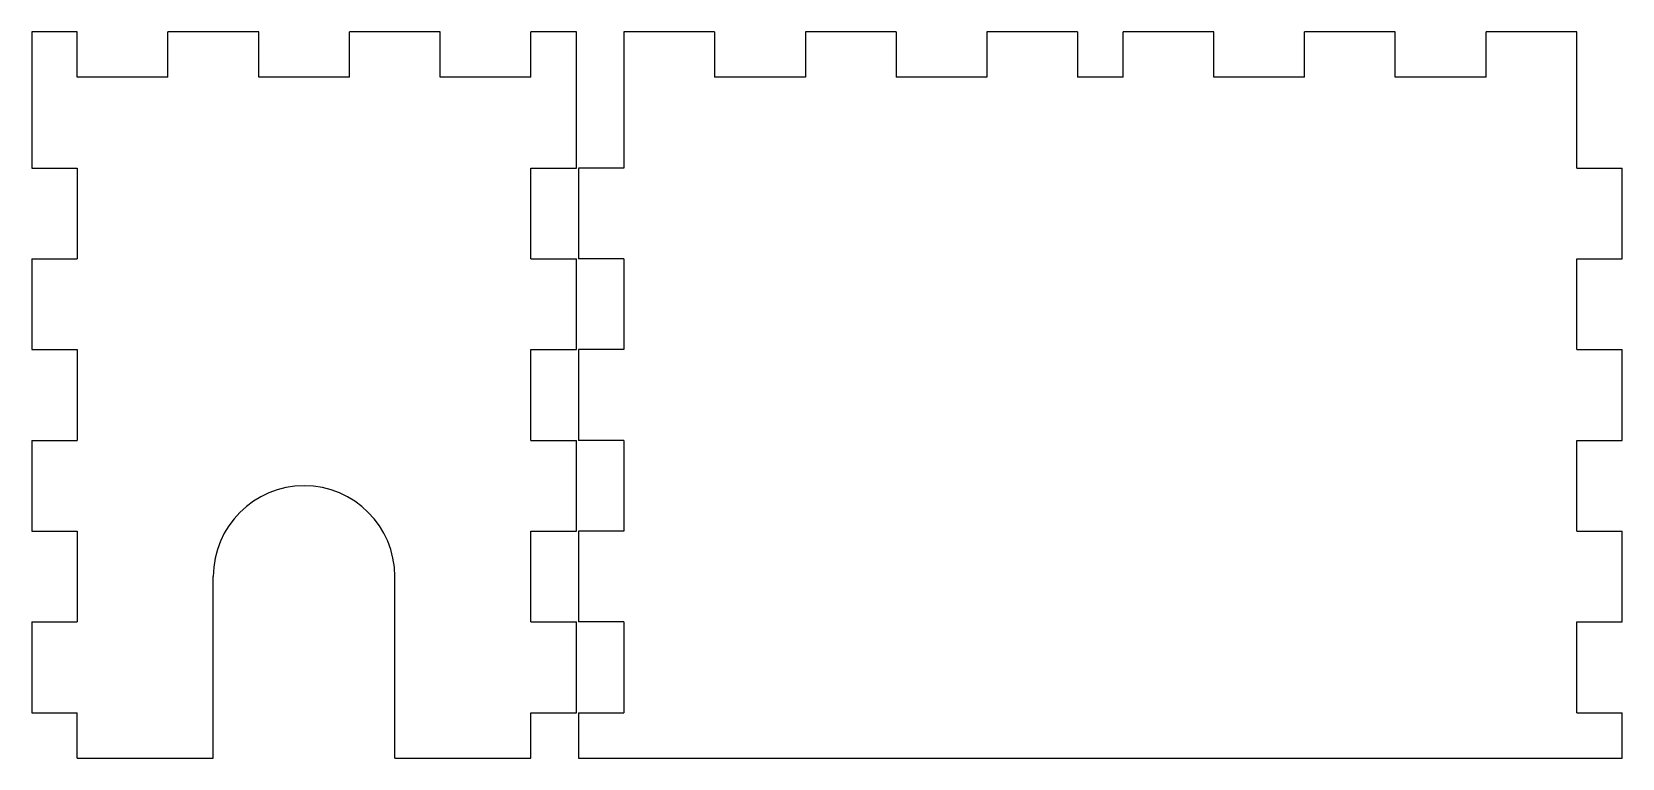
# Model space of a CAD drawing. Extents: x 0 to 223, y 0 to 102.
import ezdxf

# ---------------------------------------------------------------- set-up
doc = ezdxf.new("R2010")
doc.units = 0
doc.layers.add('CAD', color=7, linetype='CONTINUOUS')

msp = doc.modelspace()

# ---------------------------------------------------------------- linework, layer by layer
at = {"layer": 'CAD', "color": 5, "linetype": 'CONTINUOUS'}
for p, q in [((0, 101.6), (0, 82.55)), ((6.35, 101.6), (0, 101.6)), ((6.35, 95.25), (6.35, 101.6)), ((19.05, 95.25), (19.05, 101.6)), ((31.75, 101.6), (19.05, 101.6)), ((31.75, 95.25), (31.75, 101.6)), ((44.45, 95.25), (44.45, 101.6)), ((57.15, 101.6), (44.45, 101.6)), ((57.15, 95.25), (57.15, 101.6)), ((76.2, 101.6), (69.85, 101.6)), ((69.85, 95.25), (69.85, 101.6)), ((76.2, 82.55), (76.2, 101.6)), ((82.85, 101.6), (82.85, 95.25)), ((95.55, 101.6), (82.85, 101.6)), ((95.55, 101.6), (95.55, 95.25)), ((108.25, 101.6), (108.25, 95.25)), ((120.95, 101.6), (108.25, 101.6)), ((120.95, 101.6), (120.95, 95.25)), ((133.65, 101.6), (133.65, 95.25)), ((146.35, 101.6), (133.65, 101.6)), ((146.35, 101.6), (146.35, 95.25)), ((152.7, 95.25), (152.7, 101.6)), ((165.4, 101.6), (152.7, 101.6)), ((165.4, 95.25), (165.4, 101.6)), ((178.1, 95.25), (178.1, 101.6)), ((190.8, 101.6), (178.1, 101.6)), ((190.8, 95.25), (190.8, 101.6)), ((216.2, 101.6), (203.5, 101.6)), ((203.5, 95.25), (203.5, 101.6)), ((216.2, 95.25), (216.2, 101.6)), ((19.05, 95.25), (6.35, 95.25)), ((44.45, 95.25), (31.75, 95.25)), ((69.85, 95.25), (57.15, 95.25)), ((82.85, 95.25), (82.85, 82.55)), ((108.25, 95.25), (95.55, 95.25)), ((133.65, 95.25), (120.95, 95.25)), ((152.7, 95.25), (146.35, 95.25)), ((178.1, 95.25), (165.4, 95.25)), ((203.5, 95.25), (190.8, 95.25)), ((216.2, 82.55), (216.2, 95.25)), ((0, 82.55), (6.35, 82.55)), ((6.35, 82.55), (6.35, 69.85)), ((69.85, 82.55), (76.2, 82.55)), ((69.85, 69.85), (69.85, 82.55)), ((82.85, 82.55), (76.5, 82.55)), ((76.5, 82.55), (76.5, 69.85)), ((216.2, 82.55), (222.55, 82.55)), ((222.55, 69.85), (222.55, 82.55)), ((0, 69.85), (6.35, 69.85)), ((0, 69.85), (0, 57.15)), ((69.85, 69.85), (76.2, 69.85)), ((76.2, 57.15), (76.2, 69.85)), ((82.85, 69.85), (76.5, 69.85)), ((82.85, 69.85), (82.85, 57.15)), ((216.2, 69.85), (222.55, 69.85)), ((216.2, 57.15), (216.2, 69.85)), ((0, 57.15), (6.35, 57.15)), ((6.35, 57.15), (6.35, 44.45)), ((69.85, 57.15), (76.2, 57.15)), ((69.85, 44.45), (69.85, 57.15)), ((82.85, 57.15), (76.5, 57.15)), ((76.5, 57.15), (76.5, 44.45)), ((216.2, 57.15), (222.55, 57.15)), ((222.55, 44.45), (222.55, 57.15)), ((0, 44.45), (6.35, 44.45)), ((0, 44.45), (0, 31.75)), ((69.85, 44.45), (76.2, 44.45)), ((76.2, 31.75), (76.2, 44.45)), ((82.85, 44.45), (76.5, 44.45)), ((82.85, 44.45), (82.85, 31.75)), ((216.2, 44.45), (222.55, 44.45)), ((216.2, 31.75), (216.2, 44.45)), ((0, 31.75), (6.35, 31.75)), ((6.35, 31.75), (6.35, 19.05)), ((69.85, 19.05), (69.85, 31.75)), ((69.85, 31.75), (76.2, 31.75)), ((82.85, 31.75), (76.5, 31.75)), ((76.5, 31.75), (76.5, 19.05)), ((216.2, 31.75), (222.55, 31.75)), ((222.55, 19.05), (222.55, 31.75)), ((25.4, 0), (25.4, 25.4)), ((50.8, 0), (50.8, 25.4)), ((0, 19.05), (6.35, 19.05)), ((0, 19.05), (0, 6.35)), ((69.85, 19.05), (76.2, 19.05)), ((76.2, 6.35), (76.2, 19.05)), ((82.85, 19.05), (76.5, 19.05)), ((82.85, 19.05), (82.85, 6.35)), ((216.2, 6.35), (216.2, 19.05)), ((216.2, 19.05), (222.55, 19.05)), ((0, 6.35), (6.35, 6.35)), ((6.35, 0), (6.35, 6.35)), ((69.85, 6.35), (76.2, 6.35)), ((69.85, 0), (69.85, 6.35)), ((76.5, 6.35), (82.85, 6.35)), ((76.5, 6.35), (76.5, 0)), ((216.2, 6.35), (222.55, 6.35)), ((222.55, 0), (222.55, 6.35)), ((6.35, 0), (25.4, 0)), ((50.8, 0), (69.85, 0)), ((76.5, 0), (222.55, 0))]:
    msp.add_line(p, q, dxfattribs=at)
msp.add_arc((38.1, 25.4), 12.7, 0, 180, dxfattribs=at)

doc.saveas('drawing.dxf')
